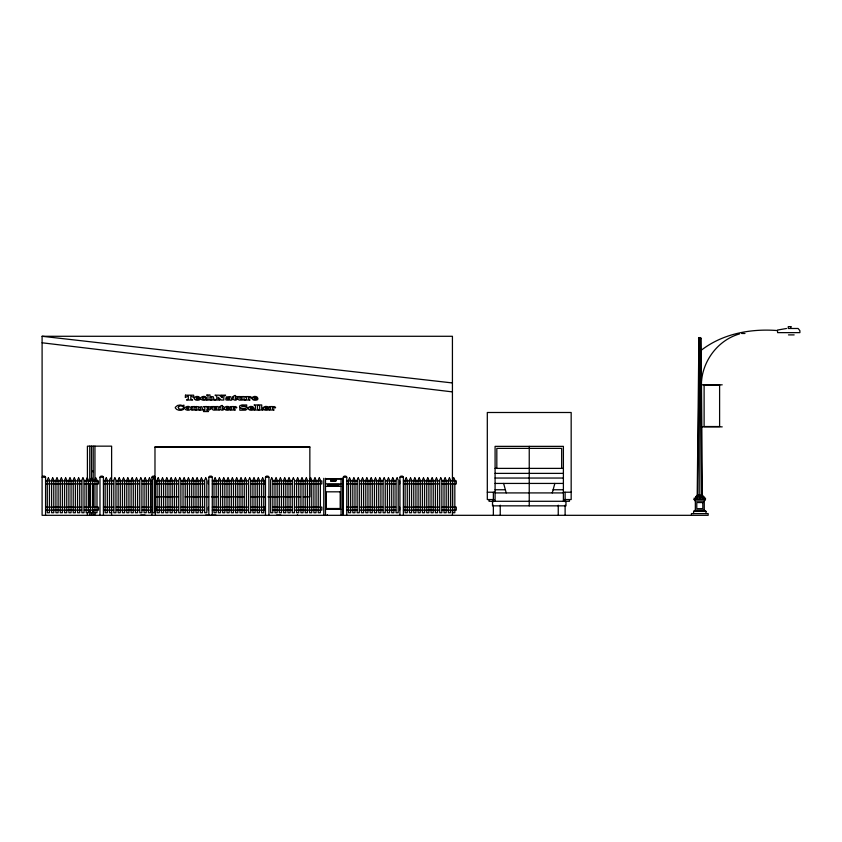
<?xml version="1.0" encoding="UTF-8"?>
<svg xmlns="http://www.w3.org/2000/svg" width="842" height="842" viewBox="0 0 842 842"><rect width="100%" height="100%" fill="white"/><g stroke="black" fill="none" stroke-linecap="round" stroke-linejoin="round"><path stroke-width="1.26" d="M695.755 498.159L695.755 496.801L697.208 495.18L698.902 337.61L700.691 337.61L701.091 338.589L702.396 495.18L703.849 496.801L703.849 498.159M701.439 381.479C703.291 359.839 718.437 339.936 739.539 333.916M552.257 492.917L554.846 483.434M699.165 337.61L697.965 495.18L696.934 498.159M94.841 480.045L95.914 477.867L96.998 480.045L96.998 512.725L94.841 512.725M705.996 513.588L705.996 511.368L704.259 510.105L704.259 501.116L705.459 499.569L705.459 498.159L694.134 498.159L694.134 499.569L695.345 501.116L695.345 510.105L693.597 511.368L693.597 513.588M99.977 515.315L99.977 477.203L100.851 476.14L102.577 476.14L103.44 477.203L103.44 515.315M151.918 515.315L151.918 477.203L152.781 476.14L154.518 476.14L155.381 477.203L155.381 515.315M208.837 515.315L208.837 477.203L209.7 476.14L211.426 476.14L212.289 477.203L212.289 515.315M265.483 515.315L265.483 477.203L266.346 476.14L268.072 476.14L268.935 477.203L268.935 515.315M343.304 515.315L343.304 477.203L344.168 476.14L345.904 476.14L346.767 477.203L346.767 515.315M399.929 515.315L399.929 477.203L400.792 476.14L402.529 476.14L403.392 477.203L403.392 515.315M210.984 400.034L211.847 399.224C212.868 396.729 209.132 397.014 210.005 399.224L210.868 400.034M195.902 410.022L196.754 409.286C197.849 406.76 194.028 407.075 194.944 409.286L195.797 410.022M199.743 410.022L200.596 409.286C201.733 406.718 197.849 407.086 198.786 409.286L199.638 410.022M258.315 410.022L259.694 409.128L259.694 405.886L258.315 404.991L261.725 404.918L261.725 409.128L263.104 410.022L254.095 410.022L255.473 409.128L255.473 405.886L254.095 404.991L257.494 404.918L257.494 409.128L258.873 410.022M245.064 400.034L246.453 399.14L246.453 397.519L245.075 396.624L248.39 396.55L248.39 397.603L248.737 397.14A1.821 1.821 0 0 1 250.116 396.55C253.495 397.824 250.169 398.466 248.937 397.55A1.231 1.231 0 0 0 248.548 398.108L248.474 399.14L250.095 400.034L242.022 400.034L242.022 399.308C240.77 401.066 236.96 400.15 238.107 397.519L236.728 396.624L240.128 396.55C238.349 399.297 242.654 400.287 242.022 397.519L240.391 396.624L244.043 396.55L244.043 399.14L245.422 400.034M215.026 400.034L216.804 398.897L216.804 396.308L215.026 395.172L219.352 395.172L222.383 397.792L222.383 396.308L220.593 395.172L225.572 395.172L223.793 396.308L223.793 400.034L221.278 400.034L218.215 397.266L218.215 398.897L220.004 400.034L206.364 400.034L207.985 399.14L207.985 395.898L206.606 395.014L210.005 394.93L210.005 397.319L211.321 396.519L213.321 396.814L213.879 399.14L215.247 400.034M777.524 330.053L786.481 328.485M791.312 328.485L798.142 328.485L799.9 330.685L799.9 332.632L777.524 332.632M741.686 333.485L744.97 333.485M788.47 334.895L794.153 334.895M691.429 515.315L691.429 513.588L708.175 513.588L708.175 515.315L42.1 515.315L42.1 336.284L452.428 336.284L452.428 481.34M698.502 338.589L701.091 338.589M701.481 384.826L722.226 384.826M701.481 426.862L722.226 426.862M154.981 447.186L309.845 447.186M495.085 468.384L563.393 468.384M93.125 470.583L93.125 471.941M495.085 473.383L563.393 473.383M45.563 477.203L42.1 477.203L42.963 476.14L44.689 476.14L45.563 477.203L45.563 515.315M99.977 477.203L103.44 477.203M151.918 477.203L155.381 477.203M208.837 477.203L212.289 477.203M265.483 477.203L268.935 477.203M343.304 477.203L346.767 477.203M399.929 477.203L403.392 477.203M495.085 478.046L563.393 478.046M325.496 478.709L341.063 478.709M325.496 478.919L341.063 478.919M330.685 480.508L335.874 480.508M45.563 480.898L81.685 480.898M84.274 480.898L98.461 480.898L98.461 483.918L84.274 483.918M103.44 480.898L113.765 480.898M116.343 480.898L139.572 480.898M142.151 480.898L152.476 480.898M155.381 480.898L178.609 480.898M181.188 480.898L204.417 480.898M212.289 480.898L248.422 480.898M251 480.898L265.198 480.898L265.198 483.918L251 483.918M272.808 480.898L292.163 480.898M294.742 480.898L321.844 480.898L321.844 483.918L294.742 483.918M346.767 480.898L357.092 480.898M359.671 480.898L382.899 480.898M385.478 480.898L395.803 480.898M403.392 480.898L439.524 480.898M442.103 480.898L456.29 480.898L456.29 483.918L442.103 483.918M495.085 483.434L563.393 483.434M45.563 483.918L81.685 483.918M103.44 483.918L113.765 483.918M116.343 483.918L139.572 483.918M142.151 483.918L152.476 483.918M155.381 483.918L178.609 483.918M181.188 483.918L204.417 483.918M212.289 483.918L248.422 483.918M272.808 483.918L292.163 483.918M325.496 483.887L341.063 483.887M346.767 483.918L357.092 483.918M359.671 483.918L382.899 483.918M385.478 483.918L395.803 483.918M403.392 483.918L439.524 483.918M325.496 486.35L341.063 486.35M495.085 489.76L505.358 489.76M553.12 489.76L563.393 489.76M487.308 492.223L494.928 492.223M563.498 492.223L571.171 492.223M495.085 492.917L563.393 492.917M697.208 495.18L702.396 495.18M695.755 496.801L703.849 496.801M154.981 496.885L178.609 496.885M185.166 496.885L208.795 496.885M211.416 496.885L217.983 496.885M220.604 496.885L244.233 496.885M250.79 496.885L265.23 496.885M267.851 496.885L300.668 496.885M303.288 496.885L309.845 496.885L309.845 483.803M493.959 499.548L487.308 499.548L487.308 412.496L571.171 412.496L571.171 499.548L564.477 499.548M694.134 499.569L705.459 499.569M695.345 501.116L704.259 501.116M45.563 507.105L81.685 507.105M84.274 507.105L98.461 507.105L98.461 510.126L84.274 510.126M103.44 507.105L113.765 507.105M116.343 507.105L139.572 507.105M142.151 507.105L152.476 507.105M155.381 507.105L178.609 507.105M181.188 507.105L204.417 507.105M212.289 507.105L248.422 507.105M251 507.105L265.198 507.105L265.198 510.126L251 510.126M272.808 507.105L292.163 507.105M294.742 507.105L321.844 507.105L321.844 510.126L294.742 510.126M346.767 507.105L357.092 507.105M359.671 507.105L382.899 507.105M385.478 507.105L395.803 507.105M403.392 507.105L439.524 507.105M442.103 507.105L456.29 507.105L456.29 510.126L442.103 510.126M325.496 509.336L341.063 509.336M45.563 510.126L81.685 510.126M103.44 510.126L113.765 510.126M116.343 510.126L139.572 510.126M142.151 510.126L152.476 510.126M155.381 510.126L178.609 510.126M181.188 510.126L204.417 510.126M212.289 510.126L248.422 510.126M272.808 510.126L292.163 510.126M346.767 510.126L357.092 510.126M359.671 510.126L382.899 510.126M385.478 510.126L395.803 510.126M403.392 510.126L439.524 510.126M695.345 510.105L704.259 510.105M693.597 511.368L705.996 511.368M111.649 512.725L109.492 512.725L109.492 480.045L110.576 477.867L111.649 480.045M140.772 515.083L145.035 515.083M205.68 515.083L209.942 515.083M211.679 515.083L215.931 515.083M276.576 515.083L280.839 515.083M42.1 336.284L452.428 382.952M42.1 342.789L452.428 391.888M700.428 337.61L701.639 495.18L702.66 498.159M503.632 483.434L506.221 492.917M701.218 352.703L700.46 350.861C722.141 333.727 750.485 328.433 777.524 330.569L777.524 331.969M699.797 337.61L699.797 498.159M569.445 499.548L569.445 501.285L489.034 501.285L489.034 499.548M565.982 501.306L565.982 505.842L492.496 505.842L492.496 501.306M565.119 492.265L565.119 501.727M565.119 505.179L565.119 515.357M563.393 501.369L563.393 446.355L495.085 446.355L495.085 501.369M561.656 468.384L561.656 448.365L496.822 448.365L496.822 468.384M558.246 505.179L558.246 515.357M529.239 446.355L529.239 505.842M500.232 505.179L500.232 515.357M493.359 492.265L493.359 501.727M493.359 505.179L493.359 515.357M452.428 483.803L452.428 507.473M452.428 510.063L452.428 515.315M399.666 480.898L399.666 483.918M399.666 507.105L399.666 510.126M342.789 478.319L342.789 515.315M341.063 478.319L341.063 515.315M327.317 514.673L327.317 515.315M325.496 478.319L325.496 515.315M323.77 478.319L323.77 515.315M309.845 481.487L309.845 446.849L154.981 446.849L154.981 477.635M297.5 514.673L297.5 515.315M208.279 480.898L208.279 483.918M208.279 507.105L208.279 510.126M156.349 480.898L156.349 483.918M156.349 507.105L156.349 510.126M111.618 515.315L111.618 446.155L87.41 446.155L87.41 480.087M94.946 446.155L94.946 515.315M93.209 446.155L93.209 481.382M93.209 483.992L93.209 507.484M93.209 510.094L93.209 515.315M91.494 446.155L91.494 480.087M91.494 512.704L91.494 515.315M89.757 446.155L89.757 481.382M89.757 483.992L89.757 507.484M89.757 510.094L89.757 515.315M87.41 512.704L87.41 515.315M186.861 408.065C188.503 412.612 190.218 404.634 186.861 408.065M202.796 398.045C202.596 400.518 206.311 399.003 206.49 398.603C206.332 401.045 201.627 400.603 200.628 398.771C200.533 396.182 205.269 395.603 206.5 397.487C205.637 399.318 203.68 395.466 202.796 398.045M185.472 395.172L185.314 397.519L188.313 396.035L188.313 398.897L186.524 400.034L192.607 400.034L190.818 398.897L190.818 396.035L193.818 397.519L193.649 395.172L185.472 395.172M233.75 408.328L233.729 409.128L235.35 410.022L230.319 410.022L231.697 409.128L231.697 407.507L230.329 406.612L233.644 406.539L233.644 407.591L233.992 407.128A1.821 1.821 0 0 1 235.36 406.539C238.749 407.812 235.423 408.454 234.192 407.539A1.231 1.231 0 0 0 233.802 408.096L233.75 408.328M272.545 408.328L272.534 409.128L274.145 410.022L269.114 410.022L270.503 409.128L270.503 407.507L269.124 406.612L272.45 406.539L272.45 407.591L272.797 407.128A1.821 1.821 0 0 1 274.166 406.539C277.555 407.812 274.218 408.454 272.987 407.539A1.231 1.231 0 0 0 272.608 408.096L272.545 408.328M178.272 407.202C178.051 410.507 183.303 409.075 184.093 407.96C183.63 411.496 176.631 410.875 175.336 407.981A1.473 1.473 0 0 1 175.399 407.212L177.546 405.465L180.125 404.991L182.988 405.612L183.914 405.076L183.914 407.36L181.577 405.991A5.915 5.915 0 0 0 179.977 405.928L178.272 407.202M216.194 408.275C215.71 410.496 212.847 408.412 214.3 406.539L210.889 406.612L212.268 407.507C211.131 410.138 214.931 411.043 216.194 409.286L216.194 410.022L219.594 410.022L218.215 409.128L218.215 406.539L214.552 406.612L216.194 407.507L216.194 408.275M232.024 399.055L231.529 399.35L230.834 396.74L226.214 396.929L226.172 397.992L229.382 397.424L225.719 398.919L226.066 399.982L228.171 400.15A2.073 2.073 0 0 0 229.571 399.445C230.266 401.55 233.655 399.034 232.024 399.055M223.888 409.054C223.298 411.422 218.594 409.917 220.236 407.244C217.194 408.149 223.888 403.255 222.256 406.539L223.677 406.539L222.256 407.244C221.614 411.222 223.593 407.549 223.888 409.054M236.981 399.066C236.381 401.434 231.687 399.929 233.318 397.256C230.276 398.161 236.97 393.267 235.35 396.55L236.77 396.55L235.35 397.256C234.697 401.234 236.686 397.561 236.981 399.066M196.344 397.74C199.817 399.203 197.838 395.793 196.344 397.74M208.879 408.286C207.027 411.991 206.743 404.634 208.879 408.286M226.424 407.728C229.898 409.191 227.919 405.781 226.424 407.728M250.316 407.728C253.8 409.191 251.821 405.781 250.316 407.728M254.126 397.74C257.599 399.203 255.621 395.793 254.126 397.74M265.219 407.728C268.703 409.191 266.725 405.781 265.219 407.728M229.434 398.74L227.698 399.266L229.434 398.74M247.559 408.538L245.654 410.149L239.833 410.212L239.833 407.781L242.822 409.265L245.59 408.98L240.791 408.086L239.57 406.707A1.389 1.389 0 0 1 240.033 405.644L241.959 404.939A8.578 8.578 0 0 1 243.948 405.002L246.685 404.939L246.685 407.002L245.211 406.233A7.157 7.157 0 0 0 242.612 405.749C238.57 407.033 247.927 405.739 247.559 408.538M194.186 397.971C194.102 400.634 198.333 400.729 200.007 399.55C200.512 399.045 190.755 399.087 200.164 398.519C199.659 395.824 195.302 395.761 194.186 397.971M224.256 407.96C224.183 410.622 228.414 410.717 230.087 409.538C230.592 409.033 220.836 409.075 230.245 408.507C229.74 405.812 225.382 405.749 224.256 407.96M248.158 407.96C248.085 410.622 252.316 410.717 253.989 409.538C254.495 409.033 244.738 409.075 254.137 408.507C253.631 405.812 249.285 405.749 248.158 407.96M251.958 397.971C251.884 400.634 256.115 400.729 257.789 399.55C258.294 399.045 248.537 399.087 257.947 398.519C257.431 395.824 253.084 395.761 251.958 397.971M263.062 407.96C262.988 410.622 267.219 410.717 268.893 409.538C269.398 409.033 259.641 409.075 269.04 408.507C268.535 405.812 264.188 405.749 263.062 407.96M191.387 408.402C190.481 410.864 186.029 410.801 184.693 408.696A1.168 1.168 0 0 1 184.893 407.591L186.766 406.57A6.041 6.041 0 0 1 188.734 406.465L190.829 407.339L191.387 408.402M211.005 408.749L209.016 410.149L206.858 409.349L206.858 410.664L208.479 411.559L203.459 411.559L204.838 410.664L204.838 407.507L203.459 406.612L206.858 406.539L206.858 407.181L209.005 406.497L210.858 407.675A1.41 1.41 0 0 1 211.005 408.749M48.373 477.867L47.289 480.045L47.289 512.725L49.446 512.725L49.446 480.045L48.373 477.867M52.688 477.867L51.615 480.045L51.615 512.725L53.772 512.725L53.772 480.045L52.688 477.867M57.014 477.867L55.93 480.045L55.93 512.725L58.098 512.725L58.098 480.045L57.014 477.867M61.34 477.867L60.256 480.045L60.256 512.725L62.413 512.725L62.413 480.045L61.34 477.867M65.655 477.867L64.581 480.045L64.581 512.725L66.739 512.725L66.739 480.045L65.655 477.867M69.981 477.867L68.897 480.045L68.897 512.725L71.065 512.725L71.065 480.045L69.981 477.867M74.306 477.867L73.222 480.045L73.222 512.725L75.38 512.725L75.38 480.045L74.306 477.867M78.632 477.867L77.548 480.045L77.548 512.725L79.706 512.725L79.706 480.045L78.632 477.867M82.948 477.867L81.874 480.045L81.874 512.725L84.032 512.725L84.032 480.045L82.948 477.867M87.273 477.867L86.189 480.045L86.189 512.725L88.357 512.725L88.357 480.045L87.273 477.867M91.599 477.867L90.515 480.045L90.515 512.725L92.673 512.725L92.673 480.045L91.599 477.867M106.25 477.867L105.166 480.045L105.166 512.725L107.334 512.725L107.334 480.045L106.25 477.867M114.891 477.867L113.817 480.045L113.817 512.725L115.975 512.725L115.975 480.045L114.891 477.867M119.217 477.867L118.133 480.045L118.133 512.725L120.301 512.725L120.301 480.045L119.217 477.867M123.542 477.867L122.458 480.045L122.458 512.725L124.616 512.725L124.616 480.045L123.542 477.867M127.858 477.867L126.784 480.045L126.784 512.725L128.942 512.725L128.942 480.045L127.858 477.867M132.183 477.867L131.11 480.045L131.11 512.725L133.268 512.725L133.268 480.045L132.183 477.867M136.509 477.867L135.425 480.045L135.425 512.725L137.593 512.725L137.593 480.045L136.509 477.867M140.835 477.867L139.751 480.045L139.751 512.725L141.909 512.725L141.909 480.045L140.835 477.867M145.15 477.867L144.077 480.045L144.077 512.725L146.234 512.725L146.234 480.045L145.15 477.867M149.476 477.867L148.392 480.045L148.392 512.725L150.56 512.725L150.56 480.045L149.476 477.867M153.802 477.867L152.718 480.045L152.718 512.725L154.875 512.725L154.875 480.045L153.802 477.867M158.191 477.867L157.107 480.045L157.107 512.725L159.275 512.725L159.275 480.045L158.191 477.867M162.517 477.867L161.432 480.045L161.432 512.725L163.59 512.725L163.59 480.045L162.517 477.867M166.832 477.867L165.758 480.045L165.758 512.725L167.916 512.725L167.916 480.045L166.832 477.867M171.158 477.867L170.073 480.045L170.073 512.725L172.242 512.725L172.242 480.045L171.158 477.867M175.483 477.867L174.399 480.045L174.399 512.725L176.557 512.725L176.557 480.045L175.483 477.867M179.799 477.867L178.725 480.045L178.725 512.725L180.883 512.725L180.883 480.045L179.799 477.867M184.124 477.867L183.04 480.045L183.04 512.725L185.208 512.725L185.208 480.045L184.124 477.867M188.45 477.867L187.366 480.045L187.366 512.725L189.524 512.725L189.524 480.045L188.45 477.867M192.776 477.867L191.692 480.045L191.692 512.725L193.849 512.725L193.849 480.045L192.776 477.867M197.091 477.867L196.018 480.045L196.018 512.725L198.175 512.725L198.175 480.045L197.091 477.867M201.417 477.867L200.333 480.045L200.333 512.725L202.501 512.725L202.501 480.045L201.417 477.867M205.743 477.867L204.659 480.045L204.659 512.725L206.816 512.725L206.816 480.045L205.743 477.867M215.099 477.867L214.015 480.045L214.015 512.725L216.184 512.725L216.184 480.045L215.099 477.867M219.425 477.867L218.341 480.045L218.341 512.725L220.499 512.725L220.499 480.045L219.425 477.867M223.751 477.867L222.667 480.045L222.667 512.725L224.825 512.725L224.825 480.045L223.751 477.867M228.066 477.867L226.993 480.045L226.993 512.725L229.15 512.725L229.15 480.045L228.066 477.867M232.392 477.867L231.308 480.045L231.308 512.725L233.476 512.725L233.476 480.045L232.392 477.867M236.718 477.867L235.634 480.045L235.634 512.725L237.791 512.725L237.791 480.045L236.718 477.867M241.033 477.867L239.959 480.045L239.959 512.725L242.117 512.725L242.117 480.045L241.033 477.867M245.359 477.867L244.275 480.045L244.275 512.725L246.443 512.725L246.443 480.045L245.359 477.867M249.685 477.867L248.6 480.045L248.6 512.725L250.758 512.725L250.758 480.045L249.685 477.867M254 477.867L252.926 480.045L252.926 512.725L255.084 512.725L255.084 480.045L254 477.867M258.326 477.867L257.252 480.045L257.252 512.725L259.41 512.725L259.41 480.045L258.326 477.867M262.651 477.867L261.567 480.045L261.567 512.725L263.735 512.725L263.735 480.045L262.651 477.867M271.745 477.867L270.671 480.045L270.671 512.725L272.829 512.725L272.829 480.045L271.745 477.867M276.071 477.867L274.987 480.045L274.987 512.725L277.155 512.725L277.155 480.045L276.071 477.867M280.397 477.867L279.312 480.045L279.312 512.725L281.47 512.725L281.47 480.045L280.397 477.867M284.712 477.867L283.638 480.045L283.638 512.725L285.796 512.725L285.796 480.045L284.712 477.867M289.038 477.867L287.953 480.045L287.953 512.725L290.122 512.725L290.122 480.045L289.038 477.867M293.363 477.867L292.279 480.045L292.279 512.725L294.437 512.725L294.437 480.045L293.363 477.867M297.689 477.867L296.605 480.045L296.605 512.725L298.763 512.725L298.763 480.045L297.689 477.867M302.004 477.867L300.931 480.045L300.931 512.725L303.088 512.725L303.088 480.045L302.004 477.867M306.33 477.867L305.246 480.045L305.246 512.725L307.414 512.725L307.414 480.045L306.33 477.867M310.656 477.867L309.572 480.045L309.572 512.725L311.729 512.725L311.729 480.045L310.656 477.867M314.971 477.867L313.898 480.045L313.898 512.725L316.055 512.725L316.055 480.045L314.971 477.867M319.297 477.867L318.213 480.045L318.213 512.725L320.381 512.725L320.381 480.045L319.297 477.867M349.577 477.867L348.493 480.045L348.493 512.725L350.651 512.725L350.651 480.045L349.577 477.867M353.893 477.867L352.819 480.045L352.819 512.725L354.977 512.725L354.977 480.045L353.893 477.867M358.218 477.867L357.134 480.045L357.134 512.725L359.302 512.725L359.302 480.045L358.218 477.867M362.544 477.867L361.46 480.045L361.46 512.725L363.628 512.725L363.628 480.045L362.544 477.867M366.87 477.867L365.786 480.045L365.786 512.725L367.943 512.725L367.943 480.045L366.87 477.867M371.185 477.867L370.112 480.045L370.112 512.725L372.269 512.725L372.269 480.045L371.185 477.867M375.511 477.867L374.427 480.045L374.427 512.725L376.595 512.725L376.595 480.045L375.511 477.867M379.837 477.867L378.753 480.045L378.753 512.725L380.91 512.725L380.91 480.045L379.837 477.867M384.152 477.867L383.078 480.045L383.078 512.725L385.236 512.725L385.236 480.045L384.152 477.867M388.478 477.867L387.394 480.045L387.394 512.725L389.562 512.725L389.562 480.045L388.478 477.867M392.804 477.867L391.719 480.045L391.719 512.725L393.888 512.725L393.888 480.045L392.804 477.867M397.129 477.867L396.045 480.045L396.045 512.725L398.203 512.725L398.203 480.045L397.129 477.867M406.202 477.867L405.118 480.045L405.118 512.725L407.275 512.725L407.275 480.045L406.202 477.867M410.528 477.867L409.444 480.045L409.444 512.725L411.601 512.725L411.601 480.045L410.528 477.867M414.843 477.867L413.769 480.045L413.769 512.725L415.927 512.725L415.927 480.045L414.843 477.867M419.169 477.867L418.085 480.045L418.085 512.725L420.253 512.725L420.253 480.045L419.169 477.867M423.494 477.867L422.41 480.045L422.41 512.725L424.568 512.725L424.568 480.045L423.494 477.867M427.81 477.867L426.736 480.045L426.736 512.725L428.894 512.725L428.894 480.045L427.81 477.867M432.135 477.867L431.051 480.045L431.051 512.725L433.22 512.725L433.22 480.045L432.135 477.867M436.461 477.867L435.377 480.045L435.377 512.725L437.535 512.725L437.535 480.045L436.461 477.867M440.787 477.867L439.703 480.045L439.703 512.725L441.861 512.725L441.861 480.045L440.787 477.867M445.102 477.867L444.029 480.045L444.029 512.725L446.186 512.725L446.186 480.045L445.102 477.867M449.428 477.867L448.344 480.045L448.344 512.725L450.512 512.725L450.512 480.045L449.428 477.867M453.754 477.867L452.67 480.045L452.67 512.725L454.827 512.725L454.827 480.045L453.754 477.867M198.849 407.265L198.575 407.265A1.516 1.516 0 0 0 198.017 406.718L196.239 406.518L194.86 407.475L194.86 406.539L191.544 406.612L192.923 407.507L192.923 409.128L191.544 410.022L204.164 410.022L202.617 409.128L201.817 406.665L198.849 407.265M790.901 326.643L788.249 326.643L788.249 328.485L790.901 328.485L790.901 326.643M719.605 385.036L704.112 385.036L704.112 426.536L719.605 426.536L719.605 385.036M335.874 480.098L330.685 480.098L330.685 481.329L335.874 481.329L335.874 480.098M338.779 484.508L327.78 484.508L327.78 485.739L338.779 485.739L338.779 484.508M340.189 491.823L326.359 491.823L326.359 508.515L340.189 508.515L340.189 491.823M702.817 502.548L696.776 502.548L696.776 508.673L702.817 508.673L702.817 502.548"/></g></svg>
